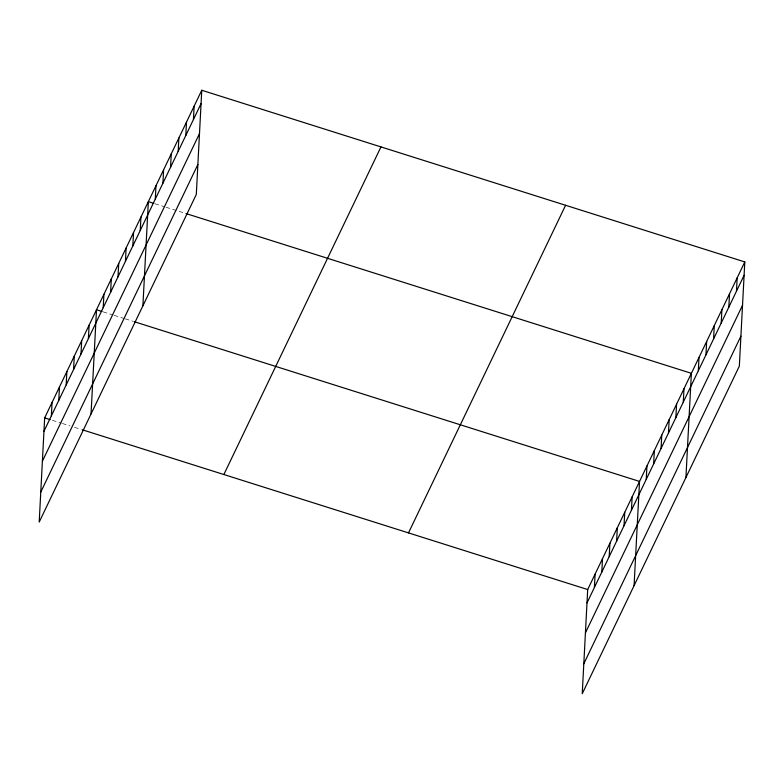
<?xml version="1.0" encoding="UTF-8"?>
<svg xmlns="http://www.w3.org/2000/svg" width="784" height="784" viewBox="0 0 784 784"><rect width="100%" height="100%" fill="white"/><g stroke="black" fill="none" stroke-linecap="round" stroke-linejoin="round"><path stroke-width="0.59" stroke-dasharray="3.92 2.94" d="M154.987 203.752L164.944 206.898M166.051 207.241L184.857 213.189M103.145 311.865L113.102 315.011M114.199 315.354L124.156 318.51M125.264 318.853L133.006 321.303M52.401 420.322L61.25 423.125M62.357 423.468L70.099 425.918M74.529 427.319L81.164 429.416"/><path stroke-width="1.18" d="M201.762 90.258L44.659 417.872L39.2 522.066L196.304 194.452L201.762 90.258L744.8 261.934L739.341 366.128L582.238 693.742L587.696 589.548L744.8 261.934M51.362 415.814L52.067 402.427M58.771 400.369L59.476 386.982M66.179 384.924L66.875 371.538M73.588 369.48L74.284 356.093M80.987 354.035L81.693 340.648M88.396 338.59L89.102 325.203M91.042 413.952L96.501 309.758L102.038 311.513M103.214 307.7L103.909 294.314M110.613 292.256L111.318 278.869M118.021 276.811L118.727 263.424M125.43 261.366L126.136 247.979M132.839 245.921L133.535 232.534M140.248 230.476L140.944 217.09M142.894 305.838L148.352 201.645L153.88 203.399M155.281 199.116L155.977 185.739M162.915 183.201L163.611 169.824M170.54 167.286L171.245 153.909M178.174 151.381L178.87 137.994M185.808 135.465L186.504 122.088M193.432 119.55L194.138 106.173M594.399 587.49L595.095 574.104M601.808 572.046L602.504 558.659M609.207 556.601L609.913 543.214M616.616 541.156L617.322 527.769M624.025 525.711L624.73 512.324M631.434 510.266L632.129 496.88M634.08 585.628L639.538 481.435L134.113 321.656M646.241 479.377L646.947 465.99M653.65 463.932L654.356 450.545M661.059 448.487L661.755 435.1M668.468 433.042L669.164 419.656M675.867 417.598L676.572 404.211M683.276 402.153L683.981 388.766M685.922 477.515L691.38 373.321L185.965 213.542M698.309 370.793L699.014 357.416M705.943 354.878L706.649 341.501M713.577 338.962L714.273 325.585M721.202 323.057L721.907 309.67M728.836 307.142L729.541 293.765M736.47 291.227L737.166 277.85M43.963 431.259L201.067 103.635M42.385 461.227L199.499 133.603M40.768 492.097L197.882 164.483M223.861 474.526L380.965 146.912M408.493 532.904L565.597 205.281M586.991 602.935L744.094 275.311M585.423 632.904L742.526 305.28M583.806 663.774L740.909 336.16M44.659 417.872L50.196 419.626M82.271 429.769L587.696 589.548"/></g></svg>
